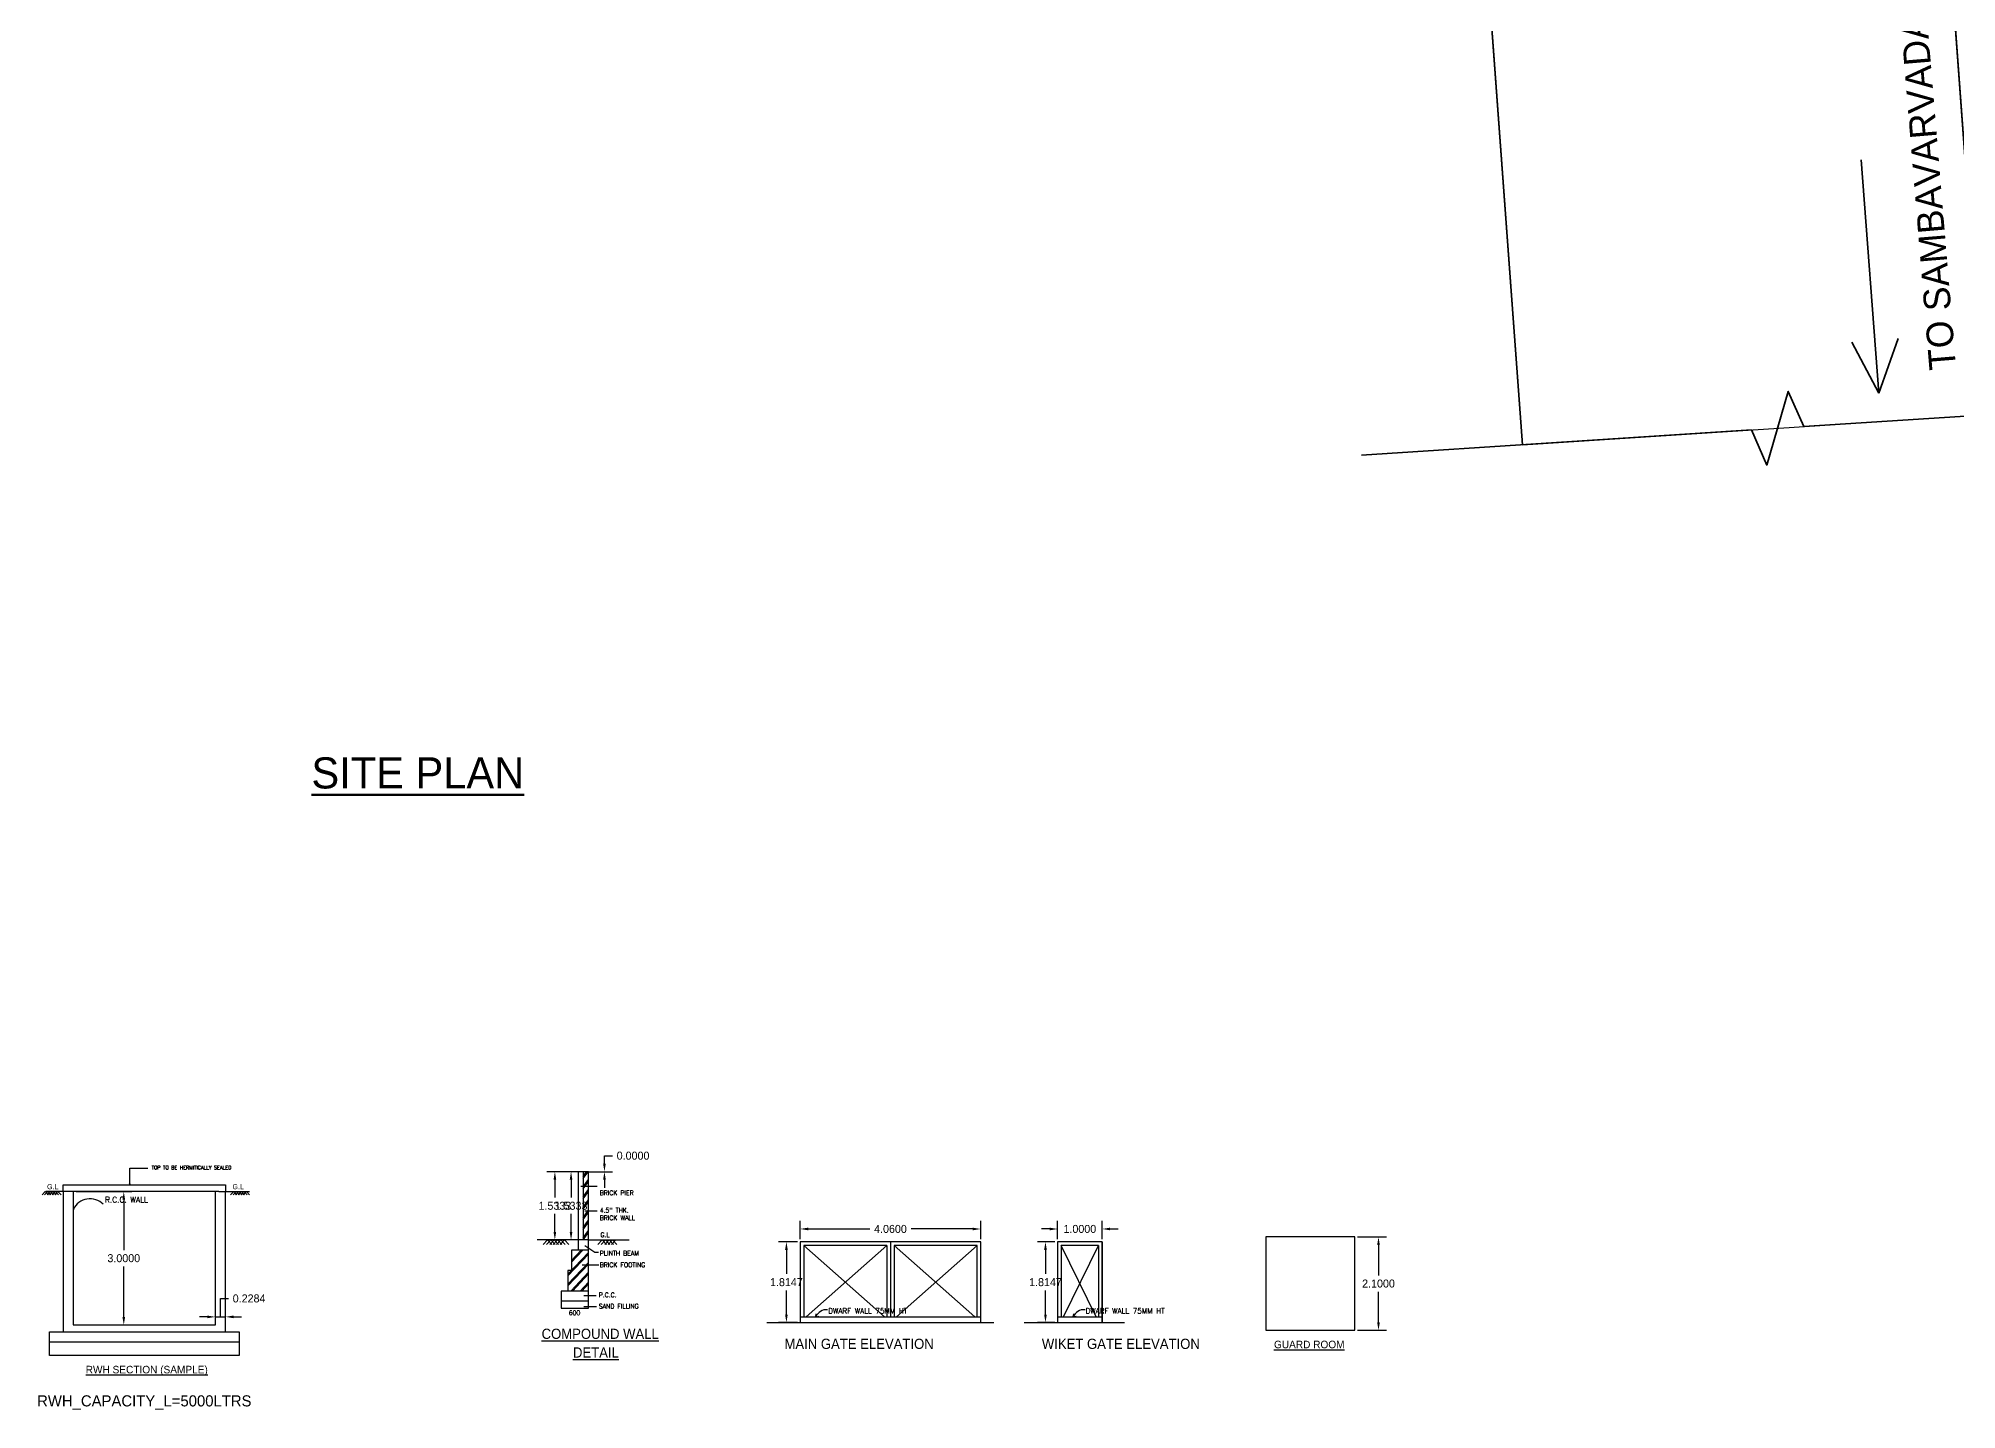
# Model space of a CAD drawing. Header units: metres. Extents: x 6102588 to 6102903, y -6660468 to -6660379.
# Drawn here: x 6102657.13 to 6102700.28, y -6660467.85 to -6660437.01 of the extents above; entities that cross this region are included whole.
import ezdxf

# ---------------------------------------------------------------- set-up
doc = ezdxf.new("R2010")
doc.units = ezdxf.units.M
doc.header["$LTSCALE"] = 500
doc.header["$MEASUREMENT"] = 0
doc.layers.get('0').update_dxf_attribs({"linetype": 'CONTINUOUS'})
doc.layers.get('Defpoints').update_dxf_attribs({"linetype": 'CONTINUOUS'})
for name, color, linetype in [('COMPOUNDWALL', 58, 'CONTINUOUS'), ('DIM', 205, 'CONTINUOUS'), ('ED', 30, 'CONTINUOUS'), ('FURN', 156, 'CONTINUOUS'), ('GUARD_ROOM', 2, 'CONTINUOUS'), ('MAIN_GATE', 57, 'CONTINUOUS'), ('ROAD_WIDTH', 1, 'CONTINUOUS'), ('RWH', 130, 'CONTINUOUS'), ('TE', 7, 'CONTINUOUS'), ('TEXT', 4, 'CONTINUOUS'), ('WAL', 1, 'CONTINUOUS'), ('wall', 125, 'CONTINUOUS'), ('WICKET_GATE', 57, 'CONTINUOUS')]:
    doc.layers.add(name, color=color, linetype=linetype)
doc.styles.get("Standard").update_dxf_attribs({"font": 'GOTHIC.TTF'})
doc.styles.add('T', font='ROMI____.pfb', dxfattribs={"width": 1.2, "height": 24})
doc.styles.add('T1', font='ROMANS.shx', dxfattribs={"width": 0.96, "height": 4})
doc.styles.add('UATEXT', font='GOTHIC.TTF')
doc.dimstyles.get("Standard").update_dxf_attribs({"dimtxt": 0.18, "dimasz": 0.18, "dimexe": 0.18, "dimexo": 0.0625, "dimgap": 0.09, "dimtad": 0, "dimtih": 1, "dimtoh": 1, "dimdec": 4, "dimzin": 0, "dimdsep": 46, "dimtxsty": 'Standard', "dimcen": 0.09, "dimadec": 0, "dimazin": 0, "dimtfac": 1, "dimtdec": 4, "dimtofl": 0, "dimtmove": 0, "dimatfit": 3, "dimfxl": 0, "dimtolj": 1, "dimtzin": 0, "dimarcsym": 0})

# ---------------------------------------------------------------- blocks, each defined once
blk = doc.blocks.new('*D88')
at = {"layer": 'Defpoints', "color": 0}
for p in [(6102686.742, -6660463.962), (6102686.742, -6660466.062), (6102687.273, -6660466.062)]:
    blk.add_point(p, dxfattribs=at)
at = {"layer": 'GUARD_ROOM', "color": 0, "lineweight": -2}
for p, q in [((6102686.804, -6660463.962), (6102687.453, -6660463.962)), ((6102687.273, -6660464.142), (6102687.273, -6660464.828)), ((6102687.273, -6660465.882), (6102687.273, -6660465.197)), ((6102686.804, -6660466.062), (6102687.453, -6660466.062))]:
    blk.add_line(p, q, dxfattribs=at)
at = {"layer": 'GUARD_ROOM', "color": 0}
for points in [[(6102687.243, -6660464.142), (6102687.303, -6660464.142), (6102687.273, -6660463.962)], [(6102687.243, -6660465.882), (6102687.303, -6660465.882), (6102687.273, -6660466.062)]]:
    blk.add_solid(points, dxfattribs=at)
at = {"layer": 'GUARD_ROOM', "color": 0, "insert": (6102687.273, -6660465.012), "char_height": 0.18, "attachment_point": 5}
blk.add_mtext('\\A1;2.1000', dxfattribs=at)
blk = doc.blocks.new('ARROW2')
at = {"layer": 'FURN'}
for points in [[(0, 0, 0, 1.41, 0), (-4, 4, 1.41, 1.41, 0)], [(0, 0, 0, 1.41, 0), (4, 4, 1.41, 1.41, 0)]]:
    blk.add_lwpolyline(points, format="xyseb", dxfattribs=at)
blk = doc.blocks.new('*D89')
at = {"layer": 'Defpoints', "color": 0}
for p in [(6102661.338, -6660465.761), (6102661.109, -6660465.942), (6102661.338, -6660465.942)]:
    blk.add_point(p, dxfattribs=at)
at = {"layer": 'ED', "color": 0, "lineweight": -2}
for p, q in [((6102661.223, -6660465.761), (6102661.223, -6660465.347)), ((6102661.223, -6660465.347), (6102661.403, -6660465.347)), ((6102660.929, -6660465.761), (6102660.749, -6660465.761)), ((6102661.109, -6660465.879), (6102661.109, -6660465.581)), ((6102661.109, -6660465.761), (6102661.338, -6660465.761)), ((6102661.338, -6660465.879), (6102661.338, -6660465.581)), ((6102661.518, -6660465.761), (6102661.698, -6660465.761))]:
    blk.add_line(p, q, dxfattribs=at)
at = {"layer": 'ED', "color": 0}
for points in [[(6102660.929, -6660465.731), (6102660.929, -6660465.791), (6102661.109, -6660465.761)], [(6102661.518, -6660465.731), (6102661.518, -6660465.791), (6102661.338, -6660465.761)]]:
    blk.add_solid(points, dxfattribs=at)
at = {"layer": 'ED', "color": 0, "insert": (6102661.868, -6660465.347), "char_height": 0.18, "attachment_point": 5}
blk.add_mtext('\\A1;0.2284', dxfattribs=at)
blk = doc.blocks.new('*D90')
at = {"layer": 'Defpoints', "color": 0}
for p in [(6102657.913, -6660462.942), (6102659.049, -6660462.942), (6102657.913, -6660465.942)]:
    blk.add_point(p, dxfattribs=at)
at = {"layer": 'RWH', "color": 0, "lineweight": -2}
for p, q in [((6102657.975, -6660462.942), (6102659.229, -6660462.942)), ((6102659.049, -6660463.122), (6102659.049, -6660464.257)), ((6102659.049, -6660465.762), (6102659.049, -6660464.626)), ((6102657.975, -6660465.942), (6102659.229, -6660465.942))]:
    blk.add_line(p, q, dxfattribs=at)
at = {"layer": 'RWH', "color": 0}
for points in [[(6102659.019, -6660463.122), (6102659.079, -6660463.122), (6102659.049, -6660462.942)], [(6102659.019, -6660465.762), (6102659.079, -6660465.762), (6102659.049, -6660465.942)]]:
    blk.add_solid(points, dxfattribs=at)
at = {"layer": 'RWH', "color": 0, "insert": (6102659.049, -6660464.442), "char_height": 0.18, "attachment_point": 5}
blk.add_mtext('\\A1;3.0000', dxfattribs=at)
blk = doc.blocks.new('*D91')
at = {"layer": 'Defpoints', "color": 0}
for p in [(6102673.954, -6660464.073), (6102674.265, -6660464.073), (6102674.265, -6660465.888)]:
    blk.add_point(p, dxfattribs=at)
at = {"layer": 'MAIN_GATE', "color": 0, "lineweight": -2}
for p, q in [((6102674.202, -6660464.073), (6102673.774, -6660464.073)), ((6102673.954, -6660464.253), (6102673.954, -6660464.796)), ((6102673.954, -6660465.708), (6102673.954, -6660465.165)), ((6102674.202, -6660465.888), (6102673.774, -6660465.888))]:
    blk.add_line(p, q, dxfattribs=at)
at = {"layer": 'MAIN_GATE', "color": 0}
for points in [[(6102673.924, -6660464.253), (6102673.984, -6660464.253), (6102673.954, -6660464.073)], [(6102673.924, -6660465.708), (6102673.984, -6660465.708), (6102673.954, -6660465.888)]]:
    blk.add_solid(points, dxfattribs=at)
at = {"layer": 'MAIN_GATE', "color": 0, "insert": (6102673.954, -6660464.981), "char_height": 0.18, "attachment_point": 5}
blk.add_mtext('\\A1;1.8147', dxfattribs=at)
blk = doc.blocks.new('*D92')
at = {"layer": 'Defpoints', "color": 0}
for p in [(6102678.325, -6660463.784), (6102674.265, -6660464.073), (6102678.325, -6660464.073)]:
    blk.add_point(p, dxfattribs=at)
at = {"layer": 'MAIN_GATE', "color": 0, "lineweight": -2}
for p, q in [((6102674.265, -6660464.011), (6102674.265, -6660463.604)), ((6102678.325, -6660464.011), (6102678.325, -6660463.604)), ((6102674.445, -6660463.784), (6102675.83, -6660463.784)), ((6102678.145, -6660463.784), (6102676.76, -6660463.784))]:
    blk.add_line(p, q, dxfattribs=at)
at = {"layer": 'MAIN_GATE', "color": 0}
for points in [[(6102674.445, -6660463.754), (6102674.445, -6660463.814), (6102674.265, -6660463.784)], [(6102678.145, -6660463.754), (6102678.145, -6660463.814), (6102678.325, -6660463.784)]]:
    blk.add_solid(points, dxfattribs=at)
at = {"layer": 'MAIN_GATE', "color": 0, "insert": (6102676.295, -6660463.784), "char_height": 0.18, "attachment_point": 5}
blk.add_mtext('\\A1;4.0600', dxfattribs=at)
blk = doc.blocks.new('*D93')
at = {"layer": 'Defpoints', "color": 0}
for p in [(6102679.782, -6660464.073), (6102680.055, -6660464.073), (6102680.055, -6660465.888)]:
    blk.add_point(p, dxfattribs=at)
at = {"layer": 'WICKET_GATE', "color": 0, "lineweight": -2}
for p, q in [((6102679.992, -6660464.073), (6102679.602, -6660464.073)), ((6102679.782, -6660464.253), (6102679.782, -6660464.796)), ((6102679.782, -6660465.708), (6102679.782, -6660465.165)), ((6102679.992, -6660465.888), (6102679.602, -6660465.888))]:
    blk.add_line(p, q, dxfattribs=at)
at = {"layer": 'WICKET_GATE', "color": 0}
for points in [[(6102679.752, -6660464.253), (6102679.812, -6660464.253), (6102679.782, -6660464.073)], [(6102679.752, -6660465.708), (6102679.812, -6660465.708), (6102679.782, -6660465.888)]]:
    blk.add_solid(points, dxfattribs=at)
at = {"layer": 'WICKET_GATE', "color": 0, "insert": (6102679.782, -6660464.981), "char_height": 0.18, "attachment_point": 5}
blk.add_mtext('\\A1;1.8147', dxfattribs=at)
blk = doc.blocks.new('*D94')
at = {"layer": 'Defpoints', "color": 0}
for p in [(6102681.055, -6660463.784), (6102680.055, -6660464.073), (6102681.055, -6660464.073)]:
    blk.add_point(p, dxfattribs=at)
at = {"layer": 'WICKET_GATE', "color": 0, "lineweight": -2}
for p, q in [((6102680.055, -6660464.011), (6102680.055, -6660463.604)), ((6102681.055, -6660464.011), (6102681.055, -6660463.604)), ((6102679.875, -6660463.784), (6102679.695, -6660463.784)), ((6102681.235, -6660463.784), (6102681.415, -6660463.784))]:
    blk.add_line(p, q, dxfattribs=at)
at = {"layer": 'WICKET_GATE', "color": 0}
for points in [[(6102679.875, -6660463.754), (6102679.875, -6660463.814), (6102680.055, -6660463.784)], [(6102681.235, -6660463.754), (6102681.235, -6660463.814), (6102681.055, -6660463.784)]]:
    blk.add_solid(points, dxfattribs=at)
at = {"layer": 'WICKET_GATE', "color": 0, "insert": (6102680.555, -6660463.784), "char_height": 0.18, "attachment_point": 5}
blk.add_mtext('\\A1;1.0000', dxfattribs=at)
blk = doc.blocks.new('*D95')
at = {"layer": 'COMPOUNDWALL', "color": 0, "lineweight": -2}
for p, q in [((6102669.323, -6660462.496), (6102668.93, -6660462.496)), ((6102669.11, -6660462.676), (6102669.11, -6660463.078)), ((6102669.11, -6660463.849), (6102669.11, -6660463.447)), ((6102669.323, -6660464.029), (6102668.93, -6660464.029))]:
    blk.add_line(p, q, dxfattribs=at)
at = {"layer": 'COMPOUNDWALL', "color": 0}
for points in [[(6102669.08, -6660462.676), (6102669.14, -6660462.676), (6102669.11, -6660462.496)], [(6102669.08, -6660463.849), (6102669.14, -6660463.849), (6102669.11, -6660464.029)]]:
    blk.add_solid(points, dxfattribs=at)
at = {"layer": 'Defpoints', "color": 0}
for p in [(6102669.11, -6660462.496), (6102669.386, -6660462.496), (6102669.386, -6660464.029)]:
    blk.add_point(p, dxfattribs=at)
at = {"layer": 'COMPOUNDWALL', "color": 0, "insert": (6102669.11, -6660463.263), "char_height": 0.18, "attachment_point": 5}
blk.add_mtext('\\A1;1.5333', dxfattribs=at)
blk = doc.blocks.new('*D96')
at = {"layer": 'COMPOUNDWALL', "color": 0, "lineweight": -2}
for p, q in [((6102669.323, -6660462.496), (6102668.566, -6660462.496)), ((6102668.746, -6660462.676), (6102668.746, -6660463.078)), ((6102668.746, -6660463.849), (6102668.746, -6660463.447)), ((6102669.323, -6660464.029), (6102668.566, -6660464.029))]:
    blk.add_line(p, q, dxfattribs=at)
at = {"layer": 'COMPOUNDWALL', "color": 0}
for points in [[(6102668.716, -6660462.676), (6102668.776, -6660462.676), (6102668.746, -6660462.496)], [(6102668.716, -6660463.849), (6102668.776, -6660463.849), (6102668.746, -6660464.029)]]:
    blk.add_solid(points, dxfattribs=at)
at = {"layer": 'Defpoints', "color": 0}
for p in [(6102669.386, -6660462.496), (6102668.746, -6660464.029), (6102669.386, -6660464.029)]:
    blk.add_point(p, dxfattribs=at)
at = {"layer": 'COMPOUNDWALL', "color": 0, "insert": (6102668.746, -6660463.263), "char_height": 0.18, "attachment_point": 5}
blk.add_mtext('\\A1;1.5333', dxfattribs=at)
blk = doc.blocks.new('*D97')
at = {"layer": 'COMPOUNDWALL', "color": 0, "lineweight": -2}
for p, q in [((6102669.861, -6660462.316), (6102669.861, -6660462.136)), ((6102669.861, -6660462.136), (6102670.041, -6660462.136)), ((6102669.448, -6660462.496), (6102670.041, -6660462.496)), ((6102669.448, -6660462.496), (6102670.041, -6660462.496)), ((6102669.861, -6660462.676), (6102669.861, -6660462.856))]:
    blk.add_line(p, q, dxfattribs=at)
at = {"layer": 'COMPOUNDWALL', "color": 0}
for points in [[(6102669.831, -6660462.316), (6102669.891, -6660462.316), (6102669.861, -6660462.496)], [(6102669.831, -6660462.676), (6102669.891, -6660462.676), (6102669.861, -6660462.496)]]:
    blk.add_solid(points, dxfattribs=at)
at = {"layer": 'Defpoints', "color": 0}
for p in [(6102669.386, -6660462.496), (6102669.386, -6660462.496), (6102669.861, -6660462.496)]:
    blk.add_point(p, dxfattribs=at)
at = {"layer": 'COMPOUNDWALL', "color": 0, "insert": (6102670.505, -6660462.136), "char_height": 0.18, "attachment_point": 5}
blk.add_mtext('\\A1;0.0000', dxfattribs=at)

msp = doc.modelspace()

# ---------------------------------------------------------------- linework, layer by layer
at = {"linetype": 'Continuous', "lineweight": 35}
for p, q in [((6102700.8912, -6660445.4754), (6102696.14377, -6660380.96322)), ((6102690.51234, -6660446.14478), (6102685.76491, -6660381.6326)), ((6102698.52852, -6660444.98261), (6102698.12789, -6660439.73515)), ((6102698.52852, -6660444.98261), (6102698.95863, -6660443.75579)), ((6102698.52852, -6660444.98261), (6102697.91714, -6660443.8353))]:
    msp.add_line(p, q, dxfattribs=at)
msp.add_lwpolyline([(6102686.88724, -6660446.37858), (6102695.6602, -6660445.81277), (6102696.00658, -6660446.6022), (6102696.49077, -6660444.94744), (6102696.83715, -6660445.73687), (6102705.62479, -6660445.17011)], dxfattribs=at)
msp.add_lwpolyline([(6102684.74195, -6660466.0621), (6102686.74195, -6660466.0621), (6102686.74195, -6660463.9621), (6102684.74195, -6660463.9621)], close=True)
at = {"layer": 'Defpoints', "color": 0, "linetype": 'ByBlock'}
for p in [(6102658.27432, -6660462.94186), (6102658.27432, -6660465.94186)]:
    msp.add_point(p, dxfattribs=at)
at = {"layer": 'DIM'}
for p, q in [((6102669.27086, -6660462.49596), (6102669.27086, -6660464.0293)), ((6102669.38586, -6660462.49596), (6102669.27086, -6660462.49596)), ((6102669.38586, -6660462.6493), (6102669.49151, -6660462.49596)), ((6102669.38586, -6660462.60425), (6102669.46047, -6660462.49596)), ((6102669.38586, -6660462.83425), (6102669.50086, -6660462.66735)), ((6102669.38586, -6660462.8793), (6102669.50086, -6660462.71239)), ((6102669.33065, -6660462.81769), (6102669.70112, -6660462.81769)), ((6102669.38586, -6660463.06425), (6102669.50086, -6660462.89735)), ((6102669.38586, -6660463.1093), (6102669.50086, -6660462.94239)), ((6102669.38586, -6660463.29425), (6102669.50086, -6660463.12735)), ((6102669.38586, -6660463.3393), (6102669.50086, -6660463.17239)), ((6102669.38586, -6660463.52425), (6102669.50086, -6660463.35735)), ((6102669.38586, -6660463.5693), (6102669.50086, -6660463.40239)), ((6102669.38586, -6660463.75425), (6102669.50086, -6660463.58735)), ((6102669.38586, -6660463.7993), (6102669.50086, -6660463.63239)), ((6102669.41886, -6660463.37595), (6102669.70112, -6660463.37595)), ((6102668.47974, -6660464.13152), (6102668.5769, -6660464.0293)), ((6102668.5564, -6660464.13152), (6102668.65357, -6660464.0293)), ((6102668.67407, -6660464.13152), (6102668.5769, -6660464.0293)), ((6102668.63307, -6660464.13152), (6102668.73024, -6660464.0293)), ((6102668.75074, -6660464.13152), (6102668.65357, -6660464.0293)), ((6102668.70974, -6660464.13152), (6102668.8069, -6660464.0293)), ((6102668.82741, -6660464.13152), (6102668.73024, -6660464.0293)), ((6102668.7864, -6660464.13152), (6102668.88357, -6660464.0293)), ((6102668.90407, -6660464.13152), (6102668.8069, -6660464.0293)), ((6102668.86307, -6660464.13152), (6102668.96024, -6660464.0293)), ((6102668.98074, -6660464.13152), (6102668.88357, -6660464.0293)), ((6102669.05741, -6660464.13152), (6102668.96024, -6660464.0293)), ((6102669.38586, -6660463.98425), (6102669.50086, -6660463.81735)), ((6102669.38586, -6660464.0293), (6102669.50086, -6660463.86239)), ((6102669.71431, -6660464.13152), (6102669.81148, -6660464.0293)), ((6102669.79098, -6660464.13152), (6102669.88815, -6660464.0293)), ((6102669.90865, -6660464.13152), (6102669.81148, -6660464.0293)), ((6102669.86765, -6660464.13152), (6102669.96481, -6660464.0293)), ((6102669.98532, -6660464.13152), (6102669.88815, -6660464.0293)), ((6102669.94431, -6660464.13152), (6102670.04148, -6660464.0293)), ((6102670.06198, -6660464.13152), (6102669.96481, -6660464.0293)), ((6102670.02098, -6660464.13152), (6102670.11815, -6660464.0293)), ((6102670.13865, -6660464.13152), (6102670.04148, -6660464.0293)), ((6102669.04086, -6660464.80134), (6102669.50086, -6660464.31046)), ((6102669.04086, -6660464.83871), (6102669.50086, -6660464.34783)), ((6102669.11753, -6660464.53266), (6102669.37369, -6660464.2593)), ((6102669.11753, -6660464.49528), (6102669.33867, -6660464.2593)), ((6102669.42318, -6660464.15395), (6102669.64183, -6660464.30464)), ((6102669.64183, -6660464.30464), (6102669.72477, -6660464.30464)), ((6102669.04086, -6660465.02558), (6102669.50086, -6660464.5347)), ((6102669.04086, -6660465.06296), (6102669.50086, -6660464.57207)), ((6102669.10695, -6660465.1793), (6102669.50086, -6660464.75894)), ((6102669.14197, -6660465.1793), (6102669.50086, -6660464.79632)), ((6102669.36286, -6660464.59096), (6102669.73231, -6660464.59096)), ((6102669.31709, -6660465.1793), (6102669.50086, -6660464.98319)), ((6102669.35211, -6660465.1793), (6102669.50086, -6660465.02056)), ((6102669.40056, -6660465.27661), (6102669.67199, -6660465.27661)), ((6102669.40056, -6660465.52525), (6102669.67953, -6660465.52525)), ((6102674.61539, -6660465.76295), (6102674.62704, -6660465.69547)), ((6102674.61539, -6660465.76295), (6102674.68182, -6660465.74634)), ((6102680.40508, -6660465.76295), (6102680.41674, -6660465.69547)), ((6102680.40508, -6660465.76295), (6102680.47152, -6660465.74634))]:
    msp.add_line(p, q, dxfattribs=at)
for centre in [(6102674.85256, -6660465.85393), (6102680.64225, -6660465.85393)]:
    msp.add_arc(centre, 0.25402, 83.35485, 159.011928, dxfattribs=at)
at = {"layer": 'FURN'}
for p, q in [((6102659.18553, -6660462.41291), (6102659.58785, -6660462.41291)), ((6102659.18553, -6660462.79176), (6102659.18553, -6660462.41291))]:
    msp.add_line(p, q, dxfattribs=at)
msp.add_arc((6102658.28923, -6660463.52521), 0.42035, 44.836453, 153.695818, dxfattribs=at)
at = {"layer": 'MAIN_GATE'}
msp.add_lwpolyline([(6102674.26492, -6660465.88795), (6102678.32492, -6660465.88795), (6102678.32492, -6660464.07323), (6102674.26492, -6660464.07323)], close=True, dxfattribs=at)
at = {"layer": 'ROAD_WIDTH'}
msp.add_lwpolyline([(6102696.14377, -6660380.96322), (6102685.76552, -6660381.64083), (6102690.51234, -6660446.14478), (6102700.8912, -6660445.4754)], close=True, dxfattribs=at)
at = {"layer": 'WAL', "color": 12}
for p, q in [((6102657.20986, -6660463.01658), (6102657.28223, -6660462.94045)), ((6102657.26696, -6660463.01658), (6102657.33933, -6660462.94045)), ((6102657.3546, -6660463.01658), (6102657.28223, -6660462.94045)), ((6102657.32406, -6660463.01658), (6102657.39644, -6660462.94045)), ((6102657.41171, -6660463.01658), (6102657.33933, -6660462.94045)), ((6102657.38117, -6660463.01658), (6102657.45354, -6660462.94045)), ((6102657.46881, -6660463.01658), (6102657.39644, -6660462.94045)), ((6102657.43827, -6660463.01658), (6102657.51064, -6660462.94045)), ((6102657.49537, -6660463.01658), (6102657.56774, -6660462.94045)), ((6102657.58301, -6660463.01658), (6102657.51064, -6660462.94045)), ((6102661.45014, -6660463.01658), (6102661.52251, -6660462.94045)), ((6102661.50724, -6660463.01658), (6102661.57961, -6660462.94045)), ((6102661.59488, -6660463.01658), (6102661.52251, -6660462.94045)), ((6102661.56434, -6660463.01658), (6102661.63672, -6660462.94045)), ((6102661.65199, -6660463.01658), (6102661.57961, -6660462.94045)), ((6102661.62145, -6660463.01658), (6102661.69382, -6660462.94045)), ((6102661.70909, -6660463.01658), (6102661.63672, -6660462.94045)), ((6102661.67855, -6660463.01658), (6102661.75092, -6660462.94045)), ((6102661.76619, -6660463.01658), (6102661.69382, -6660462.94045)), ((6102661.73565, -6660463.01658), (6102661.80802, -6660462.94045)), ((6102661.82329, -6660463.01658), (6102661.75092, -6660462.94045)), ((6102661.88039, -6660463.01658), (6102661.80802, -6660462.94045))]:
    msp.add_line(p, q, dxfattribs=at)
at = {"layer": 'WAL', "color": 7}
for p, q in [((6102657.83675, -6660462.94186), (6102657.29941, -6660462.94186)), ((6102661.18529, -6660462.94186), (6102661.87791, -6660462.94186))]:
    msp.add_line(p, q, dxfattribs=at)
at = {"layer": 'WAL', "color": 1}
for p, q in [((6102657.52591, -6660463.01658), (6102657.45354, -6660462.94045)), ((6102657.64012, -6660463.01658), (6102657.56774, -6660462.94045))]:
    msp.add_line(p, q, dxfattribs=at)
at = {"layer": 'wall'}
for p, q in [((6102669.38586, -6660462.49596), (6102669.38586, -6660464.0293)), ((6102669.50086, -6660462.49596), (6102669.38586, -6660462.49596)), ((6102669.50086, -6660464.0293), (6102669.50086, -6660462.49596)), ((6102657.68448, -6660462.94186), (6102657.68448, -6660462.78959)), ((6102657.68448, -6660462.78959), (6102661.10916, -6660462.78959)), ((6102657.68448, -6660462.94186), (6102657.68448, -6660465.94186)), ((6102661.18529, -6660462.94186), (6102657.83675, -6660462.94186)), ((6102657.91289, -6660462.94186), (6102657.91289, -6660465.94186)), ((6102661.10916, -6660462.78959), (6102661.33757, -6660462.78959)), ((6102661.10916, -6660465.94186), (6102661.10916, -6660462.94186)), ((6102661.33757, -6660462.78959), (6102661.33757, -6660462.94186)), ((6102661.33757, -6660466.09413), (6102661.33757, -6660462.94186)), ((6102669.27086, -6660464.0293), (6102668.35086, -6660464.0293)), ((6102669.50086, -6660464.0293), (6102669.27086, -6660464.0293)), ((6102669.27086, -6660464.0293), (6102669.27086, -6660464.2593)), ((6102669.50086, -6660464.2593), (6102669.50086, -6660464.0293)), ((6102669.50086, -6660464.0293), (6102670.42086, -6660464.0293)), ((6102669.50086, -6660464.2593), (6102669.11753, -6660464.2593)), ((6102669.11753, -6660464.2593), (6102669.11753, -6660464.7193)), ((6102669.50086, -6660464.7193), (6102669.50086, -6660464.2593)), ((6102669.11753, -6660464.7193), (6102669.04086, -6660464.7193)), ((6102669.04086, -6660464.7193), (6102669.04086, -6660465.1793)), ((6102669.50086, -6660465.1793), (6102669.50086, -6660464.7193)), ((6102669.50086, -6660465.1793), (6102668.88753, -6660465.1793)), ((6102668.88753, -6660465.1793), (6102668.88753, -6660465.56263)), ((6102669.50086, -6660465.56263), (6102669.50086, -6660465.1793)), ((6102669.50086, -6660465.4093), (6102668.88753, -6660465.4093)), ((6102668.88753, -6660465.56263), (6102669.50086, -6660465.56263)), ((6102657.37994, -6660466.62709), (6102657.37994, -6660466.09413)), ((6102657.37994, -6660466.09413), (6102657.68448, -6660466.09413)), ((6102657.68448, -6660465.94186), (6102657.68448, -6660466.09413)), ((6102657.68448, -6660466.09413), (6102661.33757, -6660466.09413)), ((6102657.91289, -6660465.94186), (6102661.10916, -6660465.94186)), ((6102661.33757, -6660466.09413), (6102661.64211, -6660466.09413)), ((6102661.64211, -6660466.09413), (6102661.64211, -6660466.62709)), ((6102657.37994, -6660466.32254), (6102661.64211, -6660466.32254)), ((6102661.64211, -6660466.62709), (6102657.37994, -6660466.62709))]:
    msp.add_line(p, q, dxfattribs=at)
at = {"layer": 'wall', "color": 1}
for p, q in [((6102678.32492, -6660464.07323), (6102674.26492, -6660464.07323)), ((6102674.26492, -6660464.07323), (6102674.26492, -6660465.88795)), ((6102674.34825, -6660464.15656), (6102674.34825, -6660465.76295)), ((6102676.16099, -6660465.76295), (6102674.34825, -6660464.15656)), ((6102676.21158, -6660464.15656), (6102674.34825, -6660464.15656)), ((6102674.39885, -6660465.76295), (6102676.21158, -6660464.15656)), ((6102676.21158, -6660464.15656), (6102676.21158, -6660465.76295)), ((6102676.29492, -6660464.07323), (6102676.29492, -6660465.76295)), ((6102678.24158, -6660464.15656), (6102676.37825, -6660464.15656)), ((6102678.19099, -6660465.76295), (6102676.37825, -6660464.15656)), ((6102676.37825, -6660464.15656), (6102676.37825, -6660465.76295)), ((6102676.42885, -6660465.76295), (6102678.24158, -6660464.15656)), ((6102678.24158, -6660465.76295), (6102678.24158, -6660464.15656)), ((6102678.32492, -6660465.88795), (6102678.32492, -6660464.07323)), ((6102681.05462, -6660464.07323), (6102680.05462, -6660464.07323)), ((6102680.05462, -6660464.07323), (6102680.05462, -6660465.88795)), ((6102680.13795, -6660464.15656), (6102680.13795, -6660465.76295)), ((6102680.92069, -6660465.76295), (6102680.13795, -6660464.15656)), ((6102680.97128, -6660464.15656), (6102680.13795, -6660464.15656)), ((6102680.18854, -6660465.76295), (6102680.97128, -6660464.15656)), ((6102680.97128, -6660464.15656), (6102680.97128, -6660465.76295)), ((6102681.05462, -6660464.07323), (6102681.05462, -6660465.88795)), ((6102674.26492, -6660465.76295), (6102678.32492, -6660465.76295)), ((6102680.05462, -6660465.76295), (6102681.05462, -6660465.76295)), ((6102673.51492, -6660465.88795), (6102678.62045, -6660465.88795)), ((6102679.30462, -6660465.88795), (6102681.56132, -6660465.88795))]:
    msp.add_line(p, q, dxfattribs=at)
at = {"layer": 'WICKET_GATE'}
msp.add_lwpolyline([(6102680.05462, -6660465.88795), (6102681.05462, -6660465.88795), (6102681.05462, -6660464.07323), (6102680.05462, -6660464.07323)], close=True, dxfattribs=at)

# ---------------------------------------------------------------- block references
at = {"layer": 'DIM', "xscale": -0.006344696969696999, "yscale": 0.006344696969696999, "zscale": 0.0063446969696914}
msp.add_blockref('ARROW2', (6102659.18553, -6660462.79176), dxfattribs=at)
at = {"layer": 'DIM', "xscale": -0.006344696969825, "yscale": 0.006344696969696999, "zscale": 0.0063446969696914, "rotation": 316.4060953670703}
msp.add_blockref('ARROW2', (6102657.9124, -6660463.33894), dxfattribs=at)

# ---------------------------------------------------------------- texts
at = {"style": 'UATEXT'}
msp.add_text('%%UGUARD ROOM', height=0.1695954, dxfattribs=at).set_placement((6102684.92176, -6660466.46647))
at = {"color": 0, "lineweight": 50, "insert": (6102699.23981, -6660439.31087), "char_height": 0.6, "width": 20.2938503, "attachment_point": 2, "rotation": 94.724569}
msp.add_mtext('TO SAMBAVARVADAKARAI', dxfattribs=at)
at = {"color": 1, "lineweight": 50, "insert": (6102661.04451, -6660453.17625), "char_height": 0.7, "width": 8.9019296, "attachment_point": 1}
msp.add_mtext('{\\W8.558;\\L\\C256; \\W1;SITE PLAN}', dxfattribs=at)
at = {"layer": 'DIM', "color": 2, "style": 'T1', "width": 0.96}
for s, height, p in [('TOP TO BE HERMITICALLY SEALED', 0.0832741, (6102659.67386, -6660462.44417)), ('R.C.C. WALL', 0.1268939, (6102658.62789, -6660463.18999))]:
    msp.add_text(s, height=height, dxfattribs=at).set_placement(p)
at = {"layer": 'DIM', "style": 'T1', "width": 0.96}
for s, height, p in [('BRICK PIER', 0.104778, (6102669.75641, -6660463.02338)), ('4.5" THK.', 0.104778, (6102669.75641, -6660463.41596)), ('BRICK WALL', 0.104778, (6102669.75641, -6660463.5856)), ('G.L', 0.104778, (6102669.772, -6660463.96878)), ('PLINTH BEAM', 0.1047778, (6102669.75641, -6660464.38236)), ('BRICK FOOTING', 0.1047778, (6102669.75641, -6660464.64263)), ('P.C.C.', 0.104778, (6102669.7338, -6660465.32051)), ('600', 0.104778, (6102669.05825, -6660465.72083)), ('SAND FILLING', 0.1047778, (6102669.7338, -6660465.57444)), ('DWARF WALL 75MM HT', 0.1227692, (6102674.89607, -6660465.68776)), ('DWARF WALL 75MM HT', 0.1227692, (6102680.68577, -6660465.68776))]:
    msp.add_text(s, height=height, dxfattribs=at).set_placement(p)
at = {"layer": 'RWH', "insert": (6102659.51102, -6660467.68591), "char_height": 0.25, "attachment_point": 5}
msp.add_mtext_dynamic_manual_height_columns('RWH_CAPACITY_L=5000LTRS', width=9.3695657, gutter_width=0.9, heights=[0], dxfattribs=at)
at = {"layer": 'TE', "color": 1, "style": 'T', "width": 0.96}
for p in [(6102657.32342, -6660462.88962), (6102661.49382, -6660462.88962)]:
    msp.add_text('G.L', height=0.114205, dxfattribs=at).set_placement(p)
at = {"layer": 'TEXT', "color": 5, "style": 'T', "width": 0.96}
for s, p in [('%%UCOMPOUND WALL%%U', (6102668.44761, -6660466.25655)), ('%%UDETAIL%%U', (6102669.15356, -6660466.67711)), ('MAIN GATE ELEVATION', (6102673.91085, -6660466.48198)), ('WIKET GATE ELEVATION', (6102679.70055, -6660466.48198))]:
    msp.add_text(s, height=0.2295684, dxfattribs=at).set_placement(p)
at = {"layer": 'TEXT', "style": 'UATEXT'}
msp.add_text('%%URWH SECTION (SAMPLE)', height=0.1695954, dxfattribs=at).set_placement((6102658.19247, -6660467.03145))

# ---------------------------------------------------------------- dimensions: what is measured, and where the dimension line sits
at = {"layer": 'COMPOUNDWALL', "color": 3}
dim = msp.add_linear_dim(base=(6102669.8611325258, -6660462.4959622221), p1=(6102669.3858591421, -6660462.4959622221), p2=(6102669.3858591421, -6660462.4959622221), angle=90, dimstyle='Standard', override={"dimscale": 1}, dxfattribs=at)
dim.commit()
dim.dimension.update_dxf_attribs({"geometry": '*D97', "text_midpoint": (6102670.5050210385, -6660462.1359622199)})
at = {"layer": 'COMPOUNDWALL', "color": 2}
dim = msp.add_linear_dim(base=(6102668.74596, -6660464.0293), p1=(6102669.38586, -6660462.49596), p2=(6102669.38586, -6660464.0293), angle=90, dimstyle='Standard', override={"dimscale": 1}, dxfattribs=at)
dim.commit()
dim.dimension.update_dxf_attribs({"geometry": '*D96', "text_midpoint": (6102668.74596, -6660463.26263)})
at = {"layer": 'COMPOUNDWALL', "color": 1}
dim = msp.add_linear_dim(base=(6102669.11035, -6660462.49596), p1=(6102669.38586, -6660464.0293), p2=(6102669.38586, -6660462.49596), angle=90, dimstyle='Standard', override={"dimscale": 1}, dxfattribs=at)
dim.commit()
dim.dimension.update_dxf_attribs({"geometry": '*D95', "text_midpoint": (6102669.11035, -6660463.26263)})
at = {"layer": 'ED'}
dim = msp.add_linear_dim(base=(6102661.33757, -6660465.76134), p1=(6102661.10916, -6660465.94186), p2=(6102661.33757, -6660465.94186), dimstyle='Standard', override={"dimscale": 1, "dimtxt": 0.18, "dimtmove": 1, "dimfxl": 5}, dxfattribs=at)
dim.commit()
dim.dimension.update_dxf_attribs({"geometry": '*D89', "text_midpoint": (6102661.49336, -6660465.34729)})
at = {"layer": 'GUARD_ROOM'}
dim = msp.add_linear_dim(base=(6102687.27264, -6660466.0621), p1=(6102686.74195, -6660463.9621), p2=(6102686.74195, -6660466.0621), angle=90, dimstyle='Standard', override={"dimscale": 1}, dxfattribs=at)
dim.commit()
dim.dimension.update_dxf_attribs({"geometry": '*D88', "text_midpoint": (6102687.27264, -6660465.0121)})
at = {"layer": 'MAIN_GATE', "color": 2}
dim = msp.add_linear_dim(base=(6102678.32492, -6660463.78371), p1=(6102674.26492, -6660464.07323), p2=(6102678.32492, -6660464.07323), dimstyle='Standard', override={"dimscale": 1}, dxfattribs=at)
dim.commit()
dim.dimension.update_dxf_attribs({"geometry": '*D92', "text_midpoint": (6102676.29492, -6660463.78371)})
at = {"layer": 'MAIN_GATE', "color": 1}
dim = msp.add_linear_dim(base=(6102673.95382, -6660464.07323), p1=(6102674.26492, -6660465.88795), p2=(6102674.26492, -6660464.07323), angle=90, dimstyle='Standard', override={"dimscale": 1}, dxfattribs=at)
dim.commit()
dim.dimension.update_dxf_attribs({"geometry": '*D91', "text_midpoint": (6102673.95382, -6660464.98059)})
at = {"layer": 'RWH'}
dim = msp.add_linear_dim(base=(6102659.04867, -6660462.94186), p1=(6102657.91289, -6660465.94186), p2=(6102657.91289, -6660462.94186), angle=90, dimstyle='Standard', dxfattribs=at)
dim.commit()
dim.dimension.update_dxf_attribs({"geometry": '*D90', "text_midpoint": (6102659.04867, -6660464.44186), "dimtype": 160})
at = {"layer": 'WICKET_GATE', "color": 2}
dim = msp.add_linear_dim(base=(6102681.05462, -6660463.78371), p1=(6102680.05462, -6660464.07323), p2=(6102681.05462, -6660464.07323), dimstyle='Standard', override={"dimscale": 1}, dxfattribs=at)
dim.commit()
dim.dimension.update_dxf_attribs({"geometry": '*D94', "text_midpoint": (6102680.55462, -6660463.78371)})
at = {"layer": 'WICKET_GATE', "color": 1}
dim = msp.add_linear_dim(base=(6102679.78235, -6660464.07323), p1=(6102680.05462, -6660465.88795), p2=(6102680.05462, -6660464.07323), angle=90, dimstyle='Standard', override={"dimscale": 1}, dxfattribs=at)
dim.commit()
dim.dimension.update_dxf_attribs({"geometry": '*D93', "text_midpoint": (6102679.78235, -6660464.98059)})

doc.saveas('drawing.dxf')
